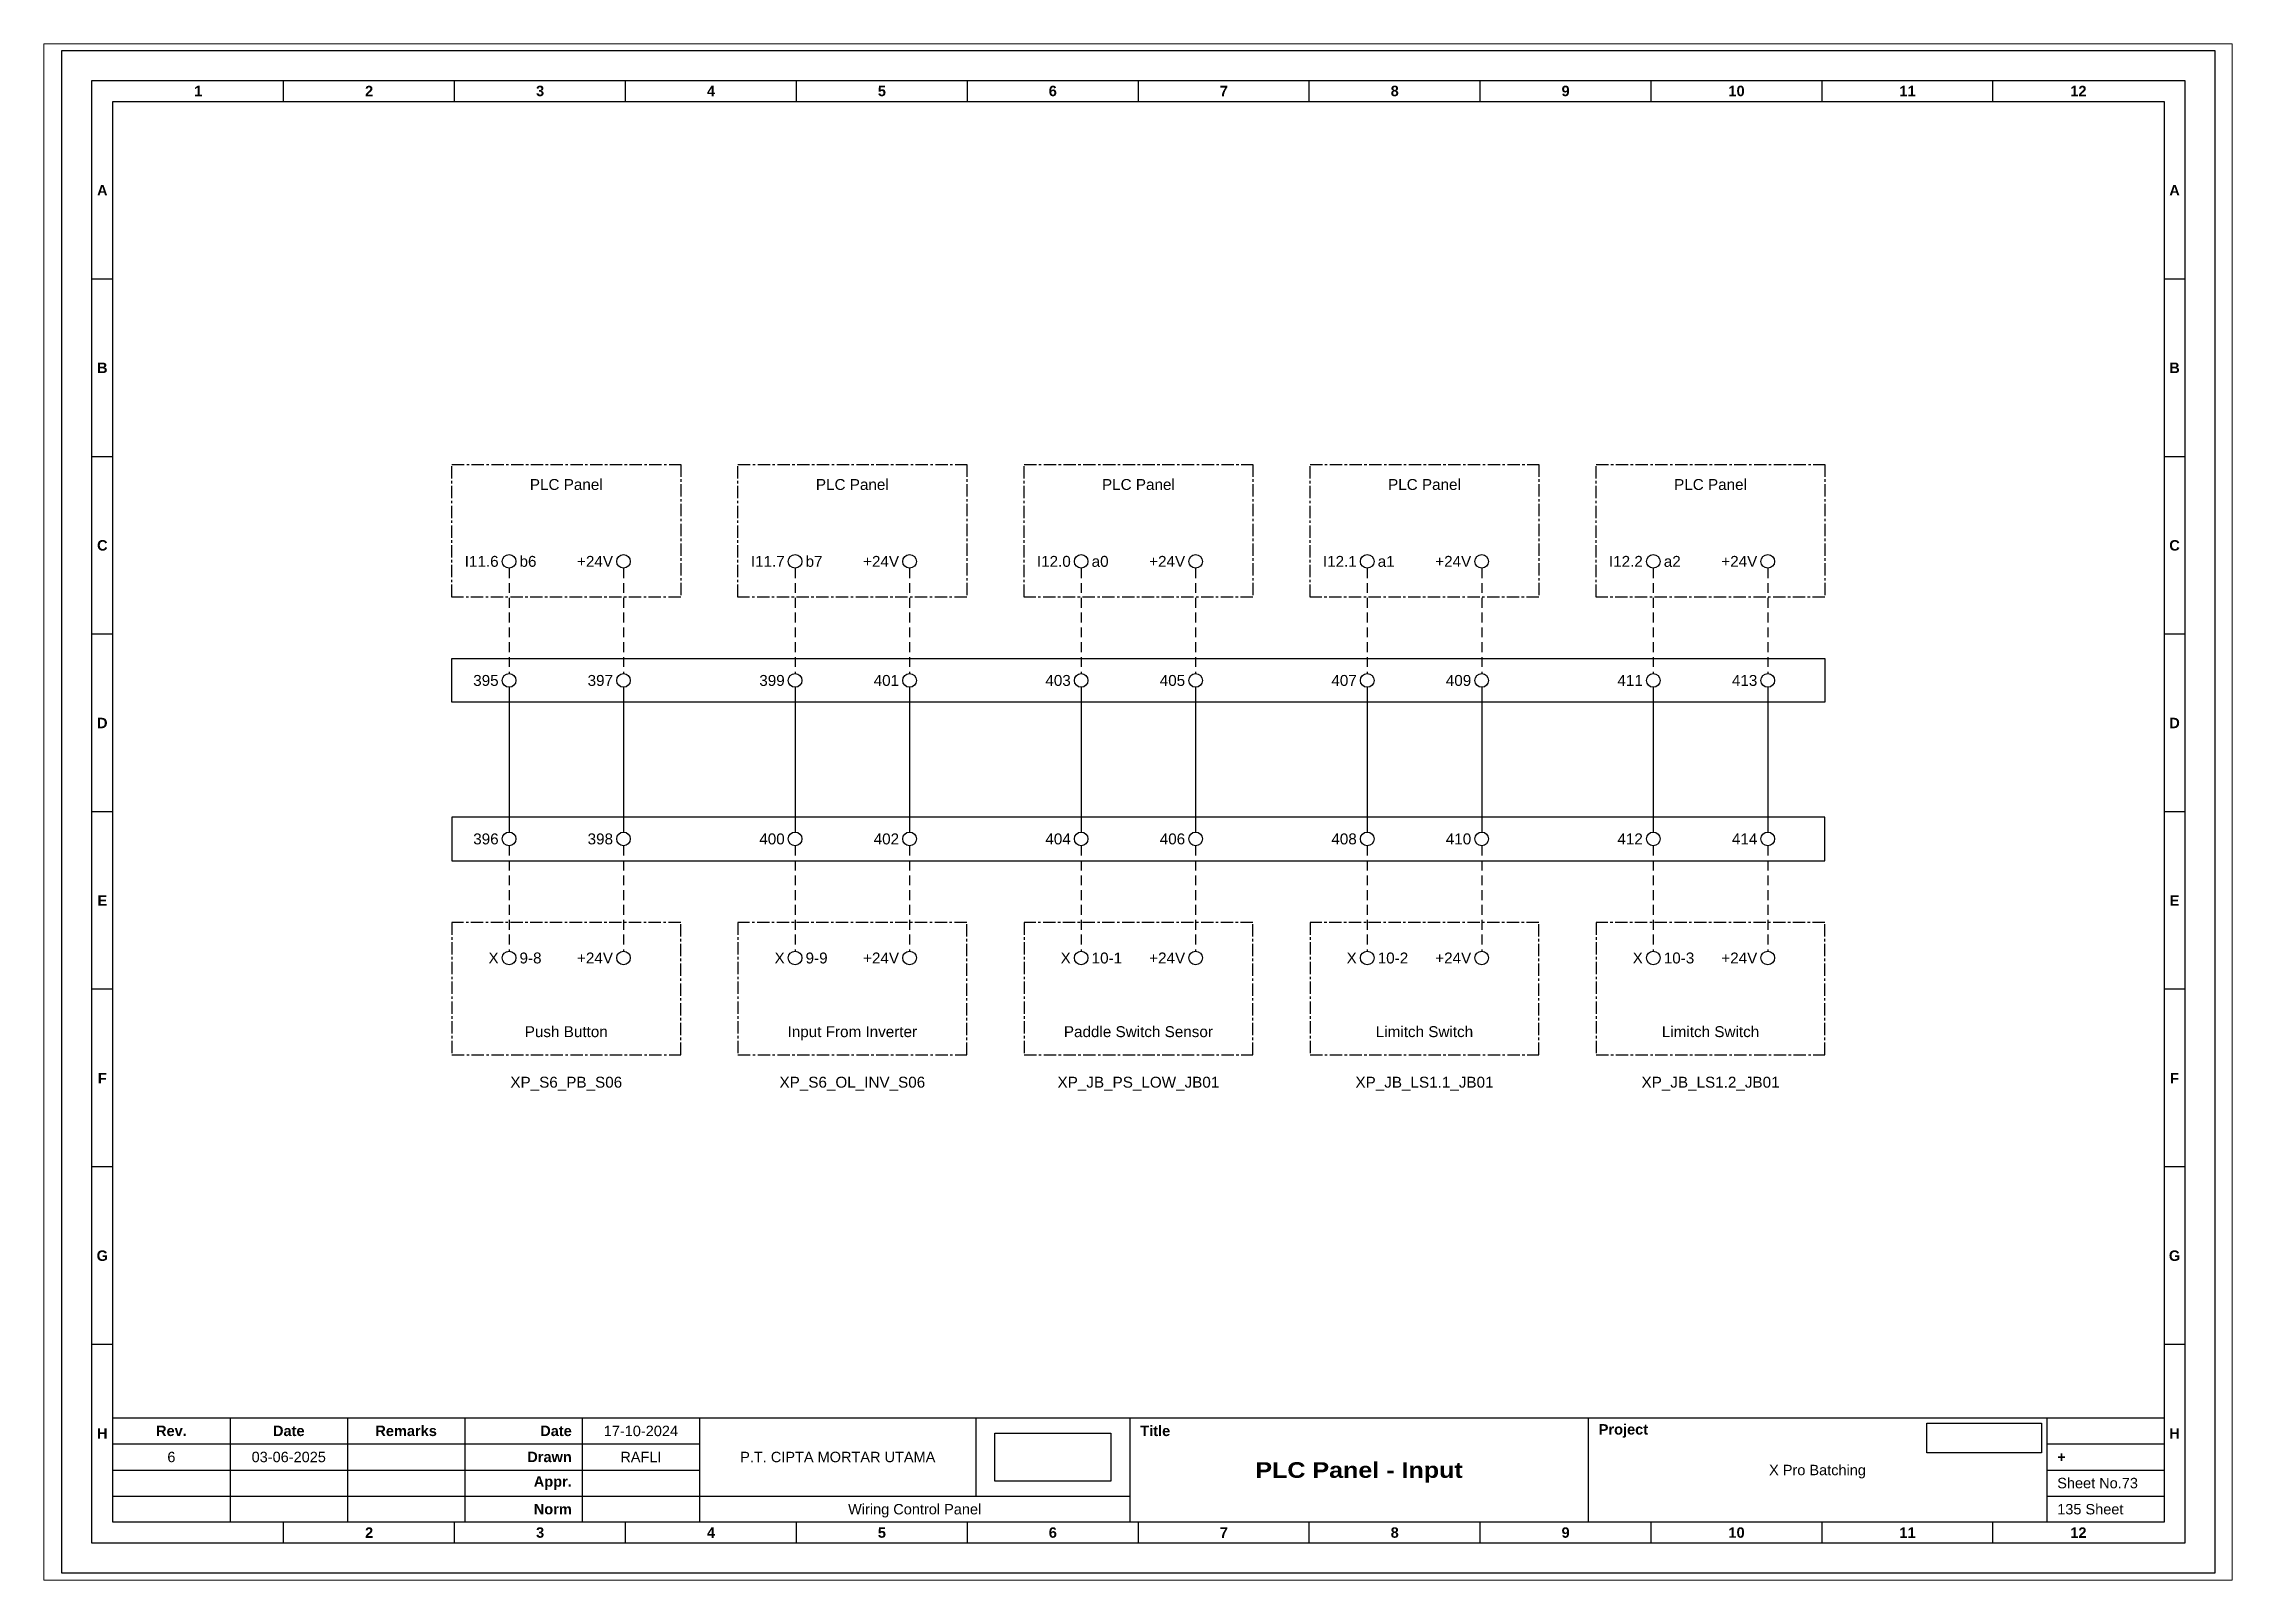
# Paper-space layout '73' of a CAD drawing. Header units: millimetres. Extents: x 0 to 291, y 0 to 204.
# The model-space entities are those that its viewports show. They can reach past a viewport. Long polylines and large blocks are cut down to what shows.
import ezdxf
from ezdxf.enums import TextEntityAlignment as Align

# ---------------------------------------------------------------- set-up
doc = ezdxf.new("R2010")
doc.units = ezdxf.units.MM
doc.linetypes.add('CENTER', pattern=[50.8, 31.75, -6.35, 6.35, -6.35])
doc.linetypes.add('HIDDEN', pattern=[9.525, 6.35, -3.175])
doc.layers.add('MU', color=7, linetype='Continuous', true_color=0xfefefe)
doc.styles.add('Bold', font='ariblk.ttf', dxfattribs={"height": 25.4})
doc.styles.get("Standard").update_dxf_attribs({"font": 'arial.ttf'})
picture_1 = doc.add_image_def('image1.png', size_in_pixel=(2048, 847))
picture_2 = doc.add_image_def('image2.png', size_in_pixel=(2092, 542))

# ---------------------------------------------------------------- blocks, each defined once
blk = doc.blocks.new('KOP MU PROJECT')
at = {"color": 6, "ltscale": 50}
for p, q in [((27.74, 184.05), (27.74, 186.66)), ((49.13, 184.05), (49.13, 186.66)), ((70.51, 184.05), (70.51, 186.66)), ((91.89, 184.05), (91.89, 186.66)), ((113.27, 184.05), (113.27, 186.66)), ((134.66, 184.05), (134.66, 186.66)), ((156.04, 184.05), (156.04, 186.66)), ((177.42, 184.05), (177.42, 186.66)), ((198.8, 184.05), (198.8, 186.66)), ((220.19, 184.05), (220.19, 186.66)), ((241.57, 184.05), (241.57, 186.66)), ((6.36, 161.84), (3.75, 161.84)), ((265.59, 161.84), (262.98, 161.84)), ((6.36, 139.63), (3.75, 139.63)), ((265.59, 139.63), (262.98, 139.63)), ((6.36, 117.42), (3.75, 117.42)), ((265.59, 117.42), (262.98, 117.42)), ((6.36, 95.22), (3.75, 95.22)), ((265.59, 95.22), (262.98, 95.22)), ((6.36, 73.01), (3.75, 73.01)), ((265.59, 73.01), (262.98, 73.01)), ((6.36, 50.8), (3.75, 50.8)), ((265.59, 50.8), (262.98, 50.8)), ((6.36, 28.59), (3.75, 28.59)), ((265.59, 28.59), (262.98, 28.59)), ((27.74, 3.75), (27.74, 6.36)), ((49.13, 3.75), (49.13, 6.36)), ((70.51, 3.75), (70.51, 6.36)), ((91.89, 3.75), (91.89, 6.36)), ((113.27, 3.75), (113.27, 6.36)), ((134.66, 3.75), (134.66, 6.36)), ((156.04, 3.75), (156.04, 6.36)), ((177.42, 3.75), (177.42, 6.36)), ((198.8, 3.75), (198.8, 6.36)), ((220.19, 3.75), (220.19, 6.36)), ((241.57, 3.75), (241.57, 6.36))]:
    blk.add_line(p, q, dxfattribs=at)
at = {"ltscale": 50}
for p, q in [((6.36, 19.41), (262.98, 19.41)), ((21.04, 19.41), (21.04, 6.36)), ((35.72, 19.41), (35.72, 6.36)), ((50.41, 19.41), (50.41, 6.36)), ((65.09, 19.41), (65.09, 6.36)), ((79.77, 19.41), (79.77, 6.36)), ((114.35, 19.41), (114.35, 9.62)), ((133.6, 19.41), (133.6, 6.36)), ((190.95, 19.41), (190.95, 6.36)), ((248.3, 19.41), (248.3, 6.36)), ((6.36, 16.15), (79.77, 16.15)), ((248.3, 16.15), (262.98, 16.15)), ((6.36, 12.89), (79.77, 12.89)), ((248.3, 12.89), (262.98, 12.89)), ((6.36, 9.62), (133.6, 9.62)), ((248.3, 9.62), (262.98, 9.62))]:
    blk.add_line(p, q, dxfattribs=at)
at = {"color": 1, "ltscale": 50}
blk.add_lwpolyline([(269.34, 0), (0, 0), (0, 190.41), (269.34, 190.41)], close=True, dxfattribs=at)
at = {"color": 6, "ltscale": 50}
for points in [[(265.59, 3.75), (3.75, 3.75), (3.75, 186.66), (265.59, 186.66)], [(262.98, 6.36), (6.36, 6.36), (6.36, 184.05), (262.98, 184.05)]]:
    blk.add_lwpolyline(points, close=True, dxfattribs=at)
at = {"ltscale": 50, "char_height": 1.305, "attachment_point": 4}
for s, width, heights, insert in [('\\pxqc;{\\fArial|b1|i0|c0|p34;1}', 21.3825, [2.51], (6.36, 185.36)), ('\\pxqc;{\\fArial|b1|i0|c0|p34;2}', 21.3825, [2.51], (27.74, 185.36)), ('\\pxqc;{\\fArial|b1|i0|c0|p34;3}', 21.3825, [2.51], (49.13, 185.36)), ('\\pxqc;{\\fArial|b1|i0|c0|p34;4}', 21.3825, [2.51], (70.51, 185.36)), ('\\pxqc;{\\fArial|b1|i0|c0|p34;5}', 21.3825, [2.51], (91.89, 185.36)), ('\\pxqc;{\\fArial|b1|i0|c0|p34;6}', 21.3825, [2.51], (113.27, 185.36)), ('\\pxqc;{\\fArial|b1|i0|c0|p34;7}', 21.3825, [2.51], (134.66, 185.36)), ('\\pxqc;{\\fArial|b1|i0|c0|p34;8}', 21.3825, [2.51], (156.04, 185.36)), ('\\pxqc;{\\fArial|b1|i0|c0|p34;9}', 21.3825, [2.51], (177.42, 185.36)), ('\\pxqc;{\\fArial|b1|i0|c0|p34;10}', 21.3825, [2.51], (198.8, 185.36)), ('\\pxqc;{\\fArial|b1|i0|c0|p34;11}', 21.3825, [2.51], (220.19, 185.36)), ('\\pxqc;{\\fArial|b1|i0|c0|p34;12}', 21.3825, [2.51], (241.57, 185.36)), ('\\pxqc;{\\fArial|b1|i0|c0|p34;A}', 2.61, [2.51], (3.75, 172.95)), ('\\pxqc;{\\fArial|b1|i0|c0|p34;A}', 2.61, [2.51], (262.98, 172.95)), ('\\pxqc;{\\fArial|b1|i0|c0|p34;B}', 2.61, [2.51], (3.75, 150.74)), ('\\pxqc;{\\fArial|b1|i0|c0|p34;B}', 2.61, [2.51], (262.98, 150.74)), ('\\pxqc;{\\fArial|b1|i0|c0|p34;C}', 2.61, [2.51], (3.75, 128.53)), ('\\pxqc;{\\fArial|b1|i0|c0|p34;C}', 2.61, [2.51], (262.98, 128.53)), ('\\pxqc;{\\fArial|b1|i0|c0|p34;D}', 2.61, [2.51], (3.75, 106.32)), ('\\pxqc;{\\fArial|b1|i0|c0|p34;D}', 2.61, [2.51], (262.98, 106.32)), ('\\pxqc;{\\fArial|b1|i0|c0|p34;E}', 2.61, [2.51], (3.75, 84.11)), ('\\pxqc;{\\fArial|b1|i0|c0|p34;E}', 2.61, [2.51], (262.98, 84.11)), ('\\pxqc;{\\fArial|b1|i0|c0|p34;F}', 2.61, [2.51], (3.75, 61.9)), ('\\pxqc;{\\fArial|b1|i0|c0|p34;F}', 2.61, [2.51], (262.98, 61.9)), ('\\pxqc;{\\fArial|b1|i0|c0|p34;G}', 2.61, [2.51], (3.75, 39.69)), ('\\pxqc;{\\fArial|b1|i0|c0|p34;G}', 2.61, [2.51], (262.98, 39.69)), ('\\pxqc;{\\fArial|b1|i0|c0|p34;H}', 2.61, [2.51], (3.75, 17.47)), ('\\pxqc;{\\fArial|b1|i0|c0|p34;Rev.}', 14.6811, [2.88], (6.36, 17.78)), ('\\pxqc;{\\fArial|b1|i0|c0|p34;Date}', 14.6811, [2.88], (21.04, 17.78)), ('\\pxqc;{\\fArial|b1|i0|c0|p34;Remarks}', 14.6811, [2.88], (35.72, 17.78)), ('\\pxqr;{\\fArial|b1|i0|c0|p34;Date}', 13.3761, [2.88], (50.41, 17.78)), ('\\pxql;{\\fArial|b1|i0|c0|p34;Title}', 50.2419, [2.88], (134.9, 17.78)), ('\\pxql;{\\fArial|b1|i0|c0|p34;Project}', 50.2419, [2.88], (192.25, 17.78)), ('\\pxqc;{\\fArial|b1|i0|c0|p34;H}', 2.61, [2.51], (262.98, 17.47)), ('\\pxqr;{\\fArial|b1|i0|c0|p34;Drawn}', 13.3761, [2.88], (50.41, 14.52)), ('\\pxql;{\\fArial|b1|i0|c0|p34;+}', 14.6811, [2.88], (249.61, 14.52)), ('\\pxqr;{\\fArial|b1|i0|c0|p34;Appr.}', 13.3761, [2.88], (50.41, 11.26)), ('\\pxqr;{\\fArial|b1|i0|c0|p34;Norm}', 13.3761, [2.88], (50.41, 7.99)), ('\\pxqc;{\\fArial|b1|i0|c0|p34;2}', 21.3825, [2.51], (27.74, 5.06)), ('\\pxqc;{\\fArial|b1|i0|c0|p34;3}', 21.3825, [2.51], (49.13, 5.06)), ('\\pxqc;{\\fArial|b1|i0|c0|p34;4}', 21.3825, [2.51], (70.51, 5.06)), ('\\pxqc;{\\fArial|b1|i0|c0|p34;5}', 21.3825, [2.51], (91.89, 5.06)), ('\\pxqc;{\\fArial|b1|i0|c0|p34;6}', 21.3825, [2.51], (113.27, 5.06)), ('\\pxqc;{\\fArial|b1|i0|c0|p34;7}', 21.3825, [2.51], (134.66, 5.06)), ('\\pxqc;{\\fArial|b1|i0|c0|p34;8}', 21.3825, [2.51], (156.04, 5.06)), ('\\pxqc;{\\fArial|b1|i0|c0|p34;9}', 21.3825, [2.51], (177.42, 5.06)), ('\\pxqc;{\\fArial|b1|i0|c0|p34;10}', 21.3825, [2.51], (198.8, 5.06)), ('\\pxqc;{\\fArial|b1|i0|c0|p34;11}', 21.3825, [2.51], (220.19, 5.06)), ('\\pxqc;{\\fArial|b1|i0|c0|p34;12}', 21.3825, [2.51], (241.57, 5.06))]:
    blk.add_mtext_dynamic_manual_height_columns(s, width=width, gutter_width=0.0326, heights=heights, dxfattribs=dict(at, insert=insert))
at = {"ltscale": 50}
for tag, p in [('DATECREATED', (72.43, 17.78)), ('REV', (13.7, 14.52)), ('REVDATE', (28.38, 14.52)), ('REMARKS', (43.06, 14.52)), ('DRAWN', (72.43, 14.52)), ('COMPANY', (97.06, 14.52)), ('APPR', (72.43, 11.26)), ('PROJECT', (219.62, 12.89)), ('NORM', (72.43, 7.99)), ('DRAWINGCATEGORY', (106.68, 7.99)), ('DESCRIPTION', (162.27, 10.03))]:
    blk.add_attdef(tag, text='', height=1.3, dxfattribs=at).set_placement(p, align=Align.MIDDLE_CENTER)
at = {"ltscale": 50, "style": 'Bold'}
blk.add_attdef('TITLE', text='', height=1.96, dxfattribs=at).set_placement((162.27, 12.89), align=Align.MIDDLE_CENTER)
at = {"ltscale": 50}
for tag, p in [('SHEETNUMBER', (249.61, 11.26)), ('TOTALSHEET', (249.61, 7.99))]:
    blk.add_attdef(tag, text='', height=1.3, dxfattribs=at).set_placement(p, align=Align.MIDDLE_LEFT)
image = blk.add_image(picture_1, insert=(116.72, 11.48), size_in_units=(14.5, 6), dxfattribs=at)
image.dxf.flags = 15
image = blk.add_image(picture_2, insert=(233.29, 15.04), size_in_units=(14.36, 3.72), dxfattribs=at)
image.dxf.flags = 15

msp = doc.modelspace()

# ---------------------------------------------------------------- linework, layer by layer
at = {"linetype": 'HIDDEN', "ltscale": 0.2}
for p, q in [((4444.75, 1404.75), (4444.75, 1390.25)), ((4460.48, 1404.75), (4460.48, 1390.25)), ((4484.08, 1404.75), (4484.08, 1390.25)), ((4499.82, 1404.75), (4499.82, 1390.25)), ((4523.42, 1404.75), (4523.42, 1390.25)), ((4539.16, 1404.75), (4539.16, 1390.25)), ((4562.76, 1404.75), (4562.76, 1390.25)), ((4578.5, 1404.75), (4578.5, 1390.25)), ((4602.1, 1404.75), (4602.1, 1390.25)), ((4617.84, 1404.75), (4617.84, 1390.25)), ((4444.75, 1366.59), (4444.75, 1352.09)), ((4460.48, 1366.59), (4460.48, 1352.09)), ((4484.08, 1366.59), (4484.08, 1352.09)), ((4499.82, 1366.59), (4499.82, 1352.09)), ((4523.42, 1366.59), (4523.42, 1352.09)), ((4539.16, 1366.59), (4539.16, 1352.09)), ((4562.76, 1366.59), (4562.76, 1352.09)), ((4578.5, 1366.59), (4578.5, 1352.09)), ((4602.1, 1366.59), (4602.1, 1352.09)), ((4617.84, 1366.59), (4617.84, 1352.09))]:
    msp.add_line(p, q, dxfattribs=at)
at = {"ltscale": 0.2}
for p, q in [((4444.75, 1388.38), (4444.75, 1368.46)), ((4460.48, 1388.38), (4460.48, 1368.46)), ((4484.08, 1388.38), (4484.08, 1368.46)), ((4499.82, 1388.38), (4499.82, 1368.46)), ((4523.42, 1388.38), (4523.42, 1368.46)), ((4539.16, 1388.38), (4539.16, 1368.46)), ((4562.76, 1388.38), (4562.76, 1368.46)), ((4578.5, 1388.38), (4578.5, 1368.46)), ((4602.1, 1388.38), (4602.1, 1368.46)), ((4617.84, 1388.38), (4617.84, 1368.46))]:
    msp.add_line(p, q, dxfattribs=at)
at = {"linetype": 'CENTER', "ltscale": 0.05}
for points in [[(4436.88, 1419.01), (4468.35, 1419.01), (4468.35, 1400.79), (4436.88, 1400.79)], [(4476.22, 1419.01), (4507.69, 1419.01), (4507.69, 1400.79), (4476.22, 1400.79)], [(4515.56, 1419.01), (4547.03, 1419.01), (4547.03, 1400.79), (4515.56, 1400.79)], [(4554.89, 1419.01), (4586.37, 1419.01), (4586.37, 1400.79), (4554.89, 1400.79)], [(4594.23, 1419.01), (4625.7, 1419.01), (4625.7, 1400.79), (4594.23, 1400.79)], [(4436.88, 1337.83), (4468.35, 1337.83), (4468.35, 1356.05), (4436.88, 1356.05)], [(4476.22, 1337.83), (4507.69, 1337.83), (4507.69, 1356.05), (4476.22, 1356.05)], [(4515.56, 1337.83), (4547.03, 1337.83), (4547.03, 1356.05), (4515.56, 1356.05)], [(4554.89, 1337.83), (4586.37, 1337.83), (4586.37, 1356.05), (4554.89, 1356.05)], [(4594.23, 1337.83), (4625.7, 1337.83), (4625.7, 1356.05), (4594.23, 1356.05)]]:
    msp.add_lwpolyline(points, close=True, dxfattribs=at)
at = {"ltscale": 0.05}
for points in [[(4436.88, 1392.32), (4625.7, 1392.32), (4625.7, 1386.31), (4436.88, 1386.31)], [(4436.88, 1364.52), (4625.7, 1364.52), (4625.7, 1370.53), (4436.88, 1370.53)]]:
    msp.add_lwpolyline(points, close=True, dxfattribs=at)
for centre in [(4444.75, 1405.69), (4460.48, 1405.69), (4484.08, 1405.69), (4499.82, 1405.69), (4523.42, 1405.69), (4539.16, 1405.69), (4562.76, 1405.69), (4578.5, 1405.69), (4602.1, 1405.69), (4617.84, 1405.69), (4444.75, 1389.32), (4460.48, 1389.32), (4484.08, 1389.32), (4499.82, 1389.32), (4523.42, 1389.32), (4539.16, 1389.32), (4562.76, 1389.32), (4578.5, 1389.32), (4602.1, 1389.32), (4617.84, 1389.32), (4444.75, 1367.53), (4460.48, 1367.53), (4484.08, 1367.53), (4499.82, 1367.53), (4523.42, 1367.53), (4539.16, 1367.53), (4562.76, 1367.53), (4578.5, 1367.53), (4602.1, 1367.53), (4617.84, 1367.53), (4444.75, 1351.16), (4460.48, 1351.16), (4484.08, 1351.16), (4499.82, 1351.16), (4523.42, 1351.16), (4539.16, 1351.16), (4562.76, 1351.16), (4578.5, 1351.16), (4602.1, 1351.16), (4617.84, 1351.16)]:
    msp.add_circle(centre, 0.938)

# ---------------------------------------------------------------- block references
at = {"xscale": 1.099296583304004, "yscale": 1.099296583304004, "zscale": 1.099296583304004}
msp.add_blockref('KOP MU PROJECT', (4383.25, 1266.59), dxfattribs=at).add_auto_attribs({'TITLE': 'PLC Panel - Input', 'PROJECT': 'X Pro Batching', 'COMPANY': 'P.T. CIPTA MORTAR UTAMA', 'DRAWINGCATEGORY': 'Wiring Control Panel', 'DRAWN': 'RAFLI', 'DATECREATED': '17-10-2024', 'REVDATE': '03-06-2025', 'REV': '6', 'SHEETNUMBER': 'Sheet No.73', 'TOTALSHEET': '135 Sheet'})

# ---------------------------------------------------------------- texts
for s, p in [('PLC Panel', (4452.61, 1417.01)), ('PLC Panel', (4491.95, 1417.01)), ('PLC Panel', (4531.29, 1417.01)), ('PLC Panel', (4570.63, 1417.01)), ('PLC Panel', (4609.97, 1417.01)), ('XP_S6_PB_S06', (4452.61, 1334.83)), ('XP_S6_OL_INV_S06', (4491.95, 1334.83)), ('XP_JB_PS_LOW_JB01', (4531.29, 1334.83)), ('XP_JB_LS1.1_JB01', (4570.63, 1334.83)), ('XP_JB_LS1.2_JB01', (4609.97, 1334.83))]:
    msp.add_text(s, height=1.5).set_placement(p, align=Align.TOP_CENTER)
for s, p in [('I11.6', (4443.31, 1405.69)), ('+24V', (4459.04, 1405.69)), ('I11.7', (4482.65, 1405.69)), ('+24V', (4498.38, 1405.69)), ('I12.0', (4521.99, 1405.69)), ('+24V', (4537.72, 1405.69)), ('I12.1', (4561.32, 1405.69)), ('+24V', (4577.06, 1405.69)), ('I12.2', (4600.66, 1405.69)), ('+24V', (4616.4, 1405.69)), ('395', (4443.31, 1389.32)), ('397', (4459.04, 1389.32)), ('399', (4482.65, 1389.32)), ('401', (4498.38, 1389.32)), ('403', (4521.99, 1389.32)), ('405', (4537.72, 1389.32)), ('407', (4561.32, 1389.32)), ('409', (4577.06, 1389.32)), ('411', (4600.66, 1389.32)), ('413', (4616.4, 1389.32)), ('396', (4443.31, 1367.53)), ('398', (4459.04, 1367.53)), ('400', (4482.65, 1367.53)), ('402', (4498.38, 1367.53)), ('404', (4521.99, 1367.53)), ('406', (4537.72, 1367.53)), ('408', (4561.32, 1367.53)), ('410', (4577.06, 1367.53)), ('412', (4600.66, 1367.53)), ('414', (4616.4, 1367.53)), ('X', (4443.31, 1351.16)), ('+24V', (4459.04, 1351.16)), ('X', (4482.65, 1351.16)), ('+24V', (4498.38, 1351.16)), ('X', (4521.99, 1351.16)), ('+24V', (4537.72, 1351.16)), ('X', (4561.32, 1351.16)), ('+24V', (4577.06, 1351.16)), ('X', (4600.66, 1351.16)), ('+24V', (4616.4, 1351.16))]:
    msp.add_text(s, height=1.5).set_placement(p, align=Align.MIDDLE_RIGHT)
for s, p in [('b6', (4446.18, 1405.69)), ('b7', (4485.52, 1405.69)), ('a0', (4524.86, 1405.69)), ('a1', (4564.2, 1405.69)), ('a2', (4603.54, 1405.69)), ('9-8', (4446.18, 1351.16)), ('9-9', (4485.52, 1351.16)), ('10-1', (4524.86, 1351.16)), ('10-2', (4564.2, 1351.16)), ('10-3', (4603.54, 1351.16))]:
    msp.add_text(s, height=1.5).set_placement(p, align=Align.MIDDLE_LEFT)
for s, p in [('Push Button', (4452.61, 1339.83)), ('Input From Inverter', (4491.95, 1339.83)), ('Paddle Switch Sensor', (4531.29, 1339.83)), ('Limitch Switch', (4570.63, 1339.83)), ('Limitch Switch', (4609.97, 1339.83))]:
    msp.add_text(s, height=1.5).set_placement(p, align=Align.BOTTOM_CENTER)

psp = doc.layouts.new('73')

# ---------------------------------------------------------------- viewports
at = {"layer": 'MU'}
psp.add_viewport(center=(145.54, 102.16), size=(291.09, 204.3193), view_center_point=(4531.23, 1371.23), view_height=211.2463, dxfattribs=at)

doc.saveas('drawing.dxf')
